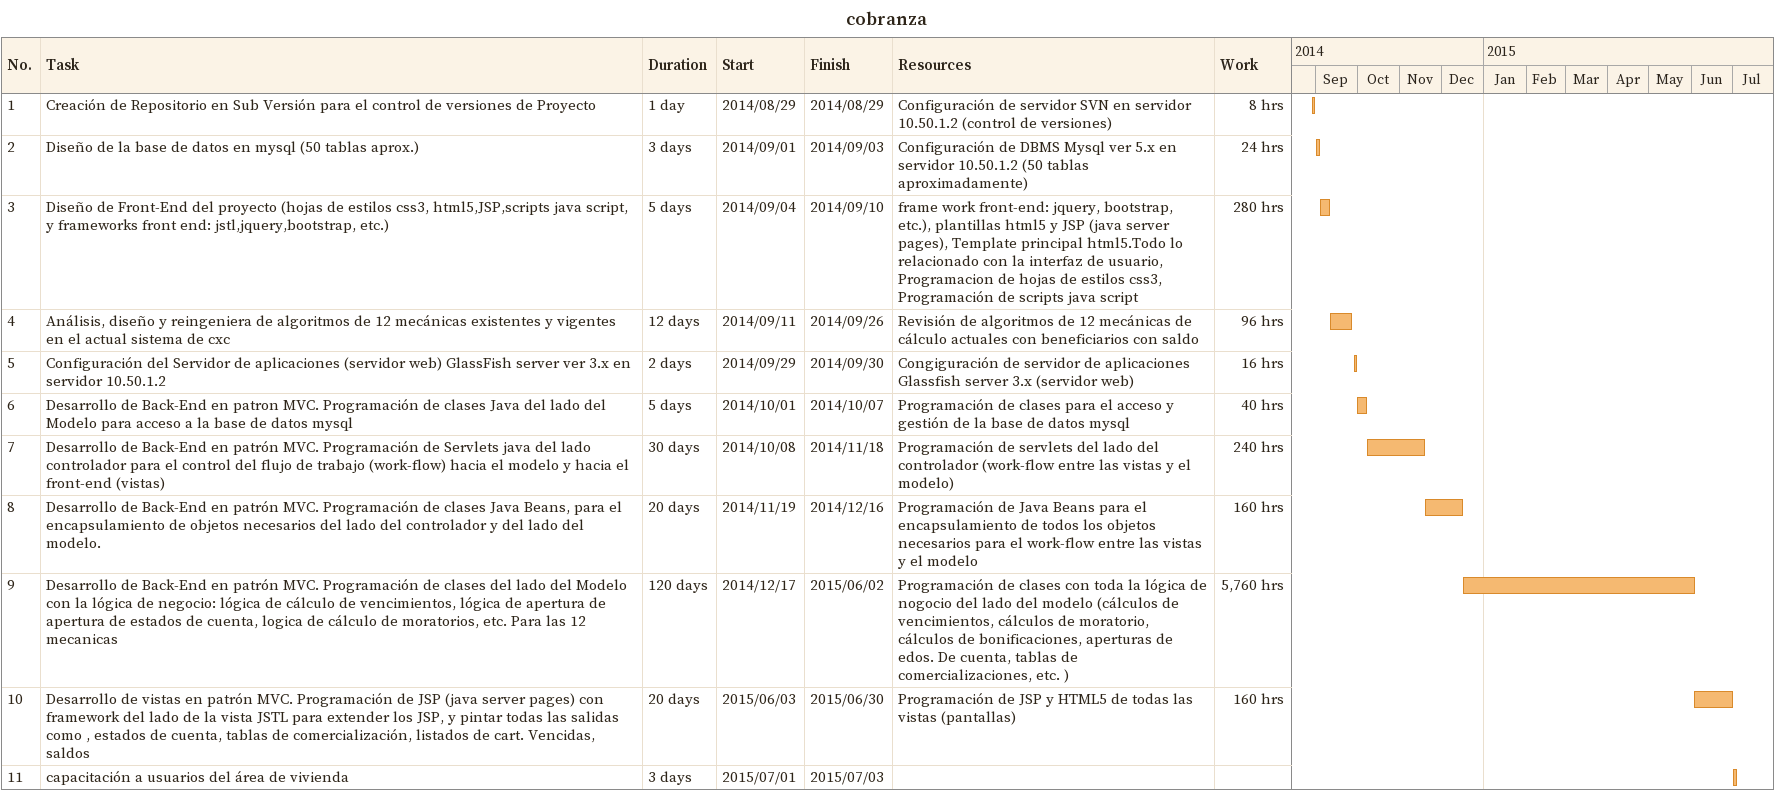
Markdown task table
cobranza

| ID | Task | Duration | Start | Finish | Resources | Work (h) |
|---|---|---|---|---|---|---|
| 1 | Creación de Repositorio en Sub Versión para el control de versiones de Proyecto | 1d | 2014-08-29 | 2014-08-29 | Configuración de servidor SVN en servidor 10.50.1.2 (control de versiones) | 8 |
| 2 | Diseño de la base de datos en mysql (50 tablas aprox.) | 3d | 2014-09-01 | 2014-09-03 | Configuración de DBMS Mysql ver 5.x en servidor 10.50.1.2 (50 tablas aproximadamente) | 24 |
| 3 | Diseño de Front-End del proyecto (hojas de estilos css3, html5,JSP,scripts java script, y frameworks front end: jstl,jquery,bootstrap, etc.) | 5d | 2014-09-04 | 2014-09-10 | frame work front-end: jquery, bootstrap, etc.), plantillas html5 y JSP (java server pages), Template principal html5.Todo lo relacionado con la interfaz de usuario, Programacion de hojas de estilos css3, Programación de scripts java script | 280 |
| 4 | Análisis, diseño y reingeniera de algoritmos de 12 mecánicas existentes y vigentes en el actual sistema de cxc | 12d | 2014-09-11 | 2014-09-26 | Revisión de algoritmos de 12 mecánicas de cálculo actuales con beneficiarios con saldo | 96 |
| 5 | Configuración del Servidor de aplicaciones (servidor web) GlassFish server ver 3.x en servidor 10.50.1.2 | 2d | 2014-09-29 | 2014-09-30 | Congiguración de servidor de aplicaciones Glassfish server 3.x (servidor web) | 16 |
| 6 | Desarrollo de Back-End en patron MVC. Programación de clases Java del lado del Modelo para acceso a la base de datos mysql | 5d | 2014-10-01 | 2014-10-07 | Programación de clases para el acceso y gestión de la base de datos mysql | 40 |
| 7 | Desarrollo de Back-End en patrón MVC. Programación de Servlets java del lado controlador para el control del flujo de trabajo (work-flow) hacia el modelo y hacia el front-end (vistas) | 30d | 2014-10-08 | 2014-11-18 | Programación de servlets del lado del controlador (work-flow entre las vistas y el modelo) | 240 |
| 8 | Desarrollo de Back-End en patrón MVC. Programación de clases Java Beans, para el encapsulamiento de objetos necesarios del lado del controlador y del lado del modelo. | 20d | 2014-11-19 | 2014-12-16 | Programación de Java Beans para el encapsulamiento de todos los objetos necesarios para el work-flow entre las vistas y el modelo | 160 |
| 9 | Desarrollo de Back-End en patrón MVC. Programación de clases del lado del Modelo con la lógica de negocio: lógica de cálculo de vencimientos, lógica de apertura de apertura de estados de cuenta, logica de cálculo de moratorios, etc. Para las 12 mecanicas | 120d | 2014-12-17 | 2015-06-02 | Programación de clases con toda la lógica de nogocio del lado del modelo (cálculos de vencimientos, cálculos de moratorio, cálculos de bonificaciones, aperturas de edos. De cuenta, tablas de comercializaciones, etc. ) | 5760 |
| 10 | Desarrollo de vistas en patrón MVC. Programación de JSP (java server pages) con framework del lado de la vista JSTL para extender los JSP, y pintar todas las salidas como , estados de cuenta, tablas de comercialización, listados de cart. Vencidas, saldos | 20d | 2015-06-03 | 2015-06-30 | Programación de JSP y HTML5 de todas las vistas (pantallas) | 160 |
| 11 | capacitación a usuarios del área de vivienda | 3d | 2015-07-01 | 2015-07-03 |  |  |
